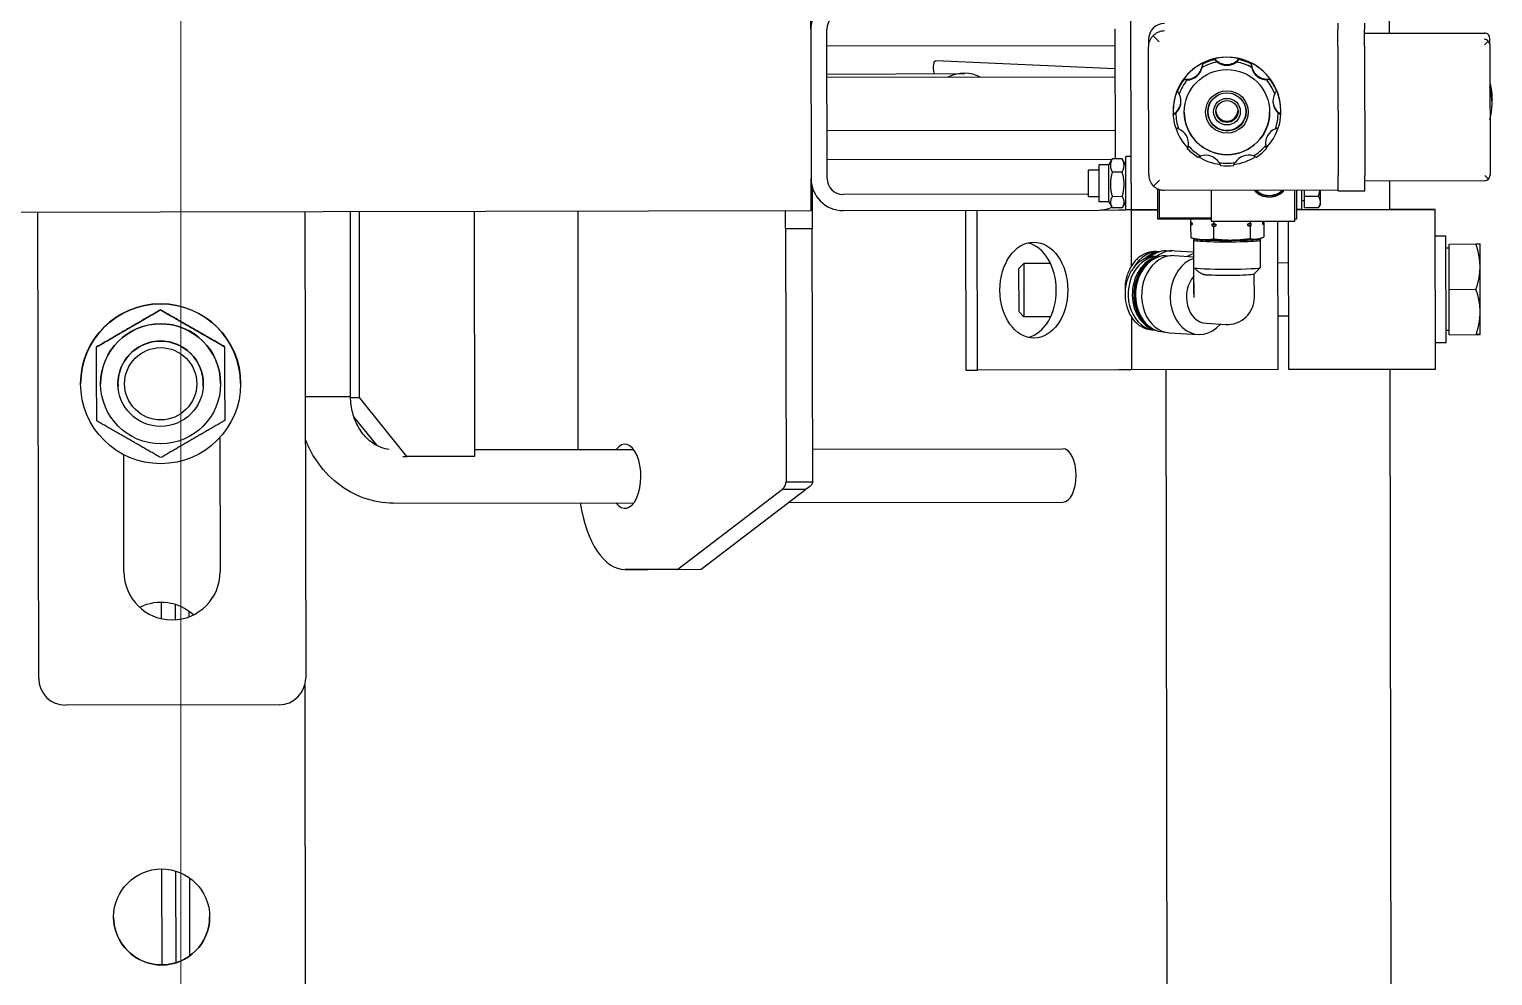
# Model space of a CAD drawing. Extents: x -3873 to 164127, y 7129 to 96529.
# Drawn here: x 85633.7 to 85908.1, y 51148.3 to 51325.8 of the extents above; entities that cross this region are included whole.
import ezdxf

# ---------------------------------------------------------------- set-up
doc = ezdxf.new("R2010")
doc.units = 0
doc.layers.get('0').update_dxf_attribs({"linetype": 'CONTINUOUS'})
doc.layers.add('KROMEKA', color=1, linetype='CONTINUOUS')
doc.layers.add('LAYOUT Kromeka', color=1, linetype='CONTINUOUS', lineweight=5)

# ---------------------------------------------------------------- blocks, each defined once
blk = doc.blocks.new('drop-GS-double')
for p, q in [((-370.06, 402.45), (-370.06, 108.5)), ((-457.56, 253.5), (-370.06, 253.5)), ((-462.56, 208.45), (-462.56, 248.5)), ((-402.31, 245.54), (-402.31, 245.54)), ((-402.31, 241.79), (-402.31, 241.79)), ((-395.39, 242.55), (-395.39, 242.55)), ((-437.59, 237.48), (-415.61, 237.48)), ((-402.31, 238.54), (-402.31, 238.54)), ((-493.31, 230.54), (-511.31, 230.54)), ((-443.31, 230.54), (-446.36, 230.54)), ((-388.45, 230.55), (-388.46, 230.55)), ((-493.71, 227.9), (-510.91, 227.9)), ((-443.71, 227.9), (-446.58, 227.9)), ((-494.97, 225.33), (-509.65, 225.33)), ((-444.97, 225.33), (-446.03, 225.33)), ((-402.31, 222.54), (-402.31, 222.54)), ((-412.56, 219.46), (-437.59, 219.46)), ((-402.31, 219.29), (-402.31, 219.29)), ((-395.37, 218.55), (-395.38, 218.55)), ((-402.31, 215.54), (-402.31, 215.54)), ((-458.95, 203.64), (-727.31, 203.64)), ((-370.06, 203.45), (-457.56, 203.45)), ((-404.94, 194.93), (-404.95, 193.26)), ((-404.77, 194.96), (-370.06, 194.91)), ((-416.05, 184.4), (-404.95, 193.26)), ((-408.62, 194.31), (-413.98, 190.03)), ((-404.95, 193.26), (-370.06, 193.2)), ((-424.77, 186.96), (-424.79, 141.83)), ((-416.04, 185.15), (-416.05, 184.4)), ((-416.05, 171.73), (-416.05, 184.4)), ((-370.06, 171.66), (-416.05, 171.73)), ((-414.78, 171.73), (-414.79, 141.89)), ((-414.78, 152.25), (-370.06, 152.18)), ((-437.3, 133.61), (-437.31, 143.52)), ((-437.31, 143.52), (-437.31, 139.19)), ((-437.31, 139.19), (-437.3, 129.28)), ((-422.34, 113.98), (-437.3, 133.61)), ((-437.3, 133.61), (-437.3, 129.28)), ((-437.3, 129.28), (-422.35, 109.65)), ((-424.8, 112.87), (-424.82, 61.39)), ((-422.35, 112.07), (-422.34, 113.98)), ((-420.91, 113.31), (-420.91, 111.11)), ((-373.42, 113.31), (-420.91, 113.31)), ((-373.42, 113.31), (-370.06, 113.31)), ((-373.42, 113.31), (-373.42, 108.31)), ((-422.35, 109.65), (-422.35, 112.07)), ((-420.91, 111.11), (-420.91, 108.31)), ((-420.91, 108.31), (-373.42, 108.31)), ((-414.8, 108.31), (-414.82, 61.39)), ((-365.56, 108.31), (-373.42, 108.31)), ((-370.06, 108.5), (-364.06, 108.5)), ((-336.06, 108.5), (-364.06, 108.5)), ((-336.06, 108.5), (-364.06, 108.5)), ((-336.06, 108.5), (-330.06, 108.5)), ((-364.06, 105.5), (-336.06, 105.5)), ((-360.48, 105.5), (-360.51, 52.06)), ((-355.06, 105.5), (-355.06, 51.5)), ((-345.06, 105.5), (-345.06, 51.5)), ((-344.47, 105.5), (-344.38, 79.72)), ((-339.18, 105.5), (-339.21, 51.5)), ((-370.06, 102.5), (-370.06, 54.5)), ((-367.06, 56.5), (-367.06, 102.5)), ((-343.59, 51.5), (-342.05, 85.06)), ((-400.06, 79.54), (-400.06, 77.38)), ((-370.06, 79.54), (-400.06, 79.54)), ((-400.06, 50.86), (-400.06, 77.38)), ((-400.06, 77.38), (-370.06, 77.38)), ((-389.14, 69.56), (-390.06, 68.64)), ((-380.06, 68.64), (-390.06, 68.64)), ((-390.06, 63.64), (-390.06, 68.64)), ((-389.14, 69.56), (-380.98, 69.56)), ((-380.98, 69.56), (-380.06, 68.64)), ((-380.06, 63.64), (-380.06, 68.64)), ((-367.56, 56.5), (-362.56, 56.5)), ((-367.56, 54.5), (-367.56, 56.5)), ((-362.56, 54.5), (-362.56, 56.5)), ((-370.06, 54.5), (-370.06, 50.86)), ((-368.51, 52.7), (-369.56, 52.09)), ((-368.51, 54.5), (-361.61, 54.5)), ((-368.51, 52.7), (-368.51, 54.5)), ((-368.51, 52.7), (-361.61, 52.7)), ((-361.61, 52.7), (-361.61, 54.5)), ((-361.61, 52.7), (-360.56, 52.09)), ((-400.06, 48.5), (-400.06, 50.86)), ((-370.06, 50.86), (-370.06, 49.5)), ((-370.06, 49.5), (-360.06, 49.5)), ((-370.06, 48.5), (-370.06, 49.5)), ((-369.68, 50.17), (-369.68, 52.03)), ((-368.51, 49.5), (-369.56, 50.11)), ((-367.56, 50.17), (-367.56, 52.03)), ((-362.94, 50.17), (-362.94, 52.03)), ((-361.61, 49.5), (-360.56, 50.11)), ((-360.45, 50.17), (-360.45, 52.03)), ((-336.06, 51.5), (-360.45, 51.5)), ((-360.06, 48.5), (-360.06, 49.5)), ((-400.06, 21), (-400.06, 48.5)), ((-400.06, 48.5), (-400.06, 48.5)), ((-390.1, 48.5), (-400.06, 48.5)), ((-370.06, 48.5), (-380.62, 48.5)), ((-370.06, 48.5), (-370.06, 43.5)), ((-365.06, 48.5), (-370.06, 48.5)), ((-370.06, 43.5), (-370.06, 48.5)), ((-365.06, 48.5), (-330.06, 48.5)), ((-392.55, 44.65), (-392.58, 44.11)), ((-363.41, 45.2), (-339.43, 45.2)), ((-338.11, 45.2), (-339.43, 45.2)), ((-727.28, 42.01), (-400.06, 42)), ((-393.1, 41.33), (-393.43, 35.98)), ((-392.88, 42.93), (-393.06, 41.7)), ((-378.78, 43.81), (-378.81, 43.27)), ((-378.65, 42.07), (-378.62, 40.82)), ((-377.86, 43.81), (-377.89, 43.27)), ((-377.74, 42.07), (-377.71, 40.82)), ((-371.82, 43.5), (-366.16, 43.5)), ((-371.82, 33.5), (-371.82, 43.5)), ((-371.59, 33.5), (-371.59, 43.2)), ((-371.59, 43.2), (-366.27, 43.2)), ((-366.4, 9.7), (-366.4, 42.32)), ((-378.63, 40.45), (-378.85, 36.75)), ((-377.71, 40.45), (-377.94, 36.75)), ((-352.25, 40.59), (-352.13, 40.59)), ((-351.55, 40.6), (-351.53, 40.6)), ((-347.78, 39.8), (-347.66, 39.8)), ((-345.65, 38.57), (-345.53, 38.57)), ((-386.51, 36.74), (-380.92, 36.74)), ((-385.15, 36.75), (-375.76, 36.75)), ((-380.92, 36.74), (-380.92, 36.74)), ((-380.92, 36.74), (-380.92, 36.74)), ((-375.76, 36.75), (-375.47, 36.75)), ((-375.53, 36.53), (-375.74, 36.74)), ((-375.56, 36.4), (-375.35, 37.19)), ((-373.01, 37.35), (-375.31, 37.35)), ((-372.31, 37.35), (-373.01, 37.35)), ((-372.53, 37.09), (-372.83, 37.09)), ((-372.79, 37.2), (-372.49, 37.2)), ((-371.82, 37.35), (-372.31, 37.35)), ((-358.6, 37.89), (-358.48, 37.89)), ((-391.34, 34.49), (-391.56, 30.81)), ((-373.27, 33.04), (-375.57, 33.04)), ((-373.06, 33.3), (-372.76, 33.3)), ((-372.19, 33.04), (-372.57, 33.04)), ((-366.4, 33.5), (-372.19, 33.5)), ((-372.19, 33.5), (-372.19, 17.8)), ((-342.73, 35.09), (-342.61, 35.09)), ((-372.77, 32.63), (-373.07, 32.63)), ((-341.89, 32.77), (-341.77, 32.77)), ((-341.89, 28.23), (-341.77, 28.23)), ((-386.5, 25.43), (-382.08, 25.43)), ((-382.09, 25.43), (-380.92, 24.26)), ((-373.22, 26.19), (-375.52, 26.19)), ((-373.03, 26.6), (-372.73, 26.6)), ((-372.7, 26.04), (-373, 26.04)), ((-372.19, 26.19), (-372.52, 26.19)), ((-342.73, 25.91), (-342.61, 25.91)), ((-380.9, 24.25), (-375.76, 24.25)), ((-375.76, 24.25), (-375.46, 24.25)), ((-375.53, 24.47), (-375.74, 24.26)), ((-375.56, 24.6), (-375.53, 24.48)), ((-372.91, 23.65), (-375.21, 23.65)), ((-372.21, 23.65), (-372.91, 23.65)), ((-372.73, 23.8), (-372.43, 23.8)), ((-372.19, 23.65), (-372.21, 23.65)), ((-358.6, 23.11), (-358.48, 23.11)), ((-345.65, 22.43), (-345.53, 22.43)), ((-400.06, 21), (-372.19, 21)), ((-390.06, 19), (-390.06, 21)), ((-380.06, 19), (-380.06, 21)), ((-352.25, 20.41), (-352.13, 20.41)), ((-351.55, 20.4), (-351.53, 20.4)), ((-347.78, 21.2), (-347.66, 21.2)), ((-400.06, 19), (-372.19, 19)), ((-400.06, -8.5), (-400.06, 19)), ((-372.19, 17.8), (-366.4, 17.8)), ((-371.82, 17.5), (-371.82, 17.8)), ((-366.4, 17.5), (-371.82, 17.5)), ((-370.06, 17.5), (-370.06, -8.5)), ((-370.06, 16.5), (-370.06, 17.5)), ((-370.06, 16.5), (-366.4, 16.5)), ((-368.41, 16), (-368.41, 16.5)), ((-369.68, 16), (-367.56, 16)), ((-369.68, 16), (-369.68, 13.36)), ((-367.56, 16), (-367.56, 13.36)), ((-367.56, 16), (-366.4, 16)), ((-369.06, 13), (-369.56, 13.29)), ((-369.06, 13), (-368.62, 13)), ((-368.62, 13), (-366.4, 13)), ((-366.55, 9.7), (-363.69, 9.7)), ((-366.55, 9.7), (-366.55, 4.7)), ((-339.42, 9.7), (-363.69, 9.7)), ((-339.42, 9.7), (-336.28, 9.7)), ((-335.11, 9.7), (-336.28, 9.7)), ((-366.55, 4.7), (-363.69, 4.7)), ((-364.65, 4.7), (-364.65, -17.85)), ((-339.42, 4.7), (-363.69, 4.7)), ((-339.42, 4.7), (-336.28, 4.7)), ((-337, 4.7), (-337, -17.85)), ((-335.11, 4.7), (-336.28, 4.7)), ((-727.28, 0.01), (-400.06, 0)), ((-370.06, 0), (-364.65, 0)), ((-370.06, -8.5), (-370.06, 0)), ((-337, 0), (-324.19, 0)), ((-400.06, -8.5), (-370.06, -8.5)), ((-395.06, -10.5), (-395.06, -8.5)), ((-395.06, -10.5), (-375.06, -10.5)), ((-392.76, -11.1), (-392.76, -10.5)), ((-377.36, -11.1), (-377.36, -10.5)), ((-375.06, -10.5), (-375.06, -8.5)), ((-370.06, -8.5), (-370.06, -8.5)), ((-393.56, -11.1), (-393.56, -16.14)), ((-393.56, -11.1), (-393.56, -11.1)), ((-393.56, -11.1), (-393.56, -16.14)), ((-393.56, -11.1), (-385.06, -11.1)), ((-385.06, -11.1), (-385.06, -16.14)), ((-385.06, -11.1), (-376.56, -11.1)), ((-376.56, -11.1), (-376.56, -16.14)), ((-393.56, -16.9), (-389.31, -16.9)), ((-389.31, -16.9), (-380.81, -16.9)), ((-380.81, -16.9), (-376.56, -16.9)), ((-339.18, -18.8), (-363.65, -18.8)), ((-350.24, -19.2), (-349.47, -19.2)), ((-339.18, -18.8), (-338, -18.8))]:
    blk.add_line(p, q)
for centre, radius in [((-402.31, 230.54), 15), ((-402.31, 230.54), 11.25), ((-502.31, 230.54), 9), ((-402.31, 230.54), 8), ((-402.31, 230.54), 6.77)]:
    blk.add_circle(centre, radius)
for centre, radius, start, end in [((-457.56, 248.5), 5, 90, 180), ((-402.31, 230.54), 15, 269.9998, 89.9998), ((-402.31, 230.54), 11.25, 269.9998, 89.9998), ((-502.31, 230.54), 9, 90.0014, 269.9982), ((-437.59, 228.47), 9.01, 90, 270), ((-402.31, 230.54), 8, 266.8484, 93.1511), ((-452.31, 230.54), 9, 317.6008, 26.3863), ((-412.56, 228.47), 9.01, 270, 270.8834), ((-457.56, 208.45), 5, 180, 270), ((-364.06, 102.5), 6, 90, 180), ((-336.06, 102.5), 6, 0, 90), ((-364.06, 102.5), 3, 90, 180), ((-336.06, 102.5), 3, 0, 90), ((-364.06, 54.5), 6, 180, 203.6256), ((-386.5, 30.5), 5.08, 176.5289, 270)]:
    blk.add_arc(centre, radius, start, end)
for centre, major_axis, ratio, start_param, end_param in [((-404.76, 199.96), (-0.01, -5), 0.001934, 3.941238, 5.239756), ((-404.76, 199.96), (-0.01, -5), 0.001934, 5.239756, 6.283185), ((-404.76, 199.93), (-0.01, -5), 0.001934, 5.232221, 6.397484), ((-419.83, 143.52), (-17.48, 0.01), 0.5, 4.999862, 6.284059), ((-419.83, 143.52), (6, 0), 0.5, 2.542739, 6.855436), ((-346.11, 83.91), (4.04, 1.26), 0.26797, 6.186478, 7.334753), ((-348.38, 80.34), (-1.02, 5.35), 0.724042, 3.860469, 5.049371), ((-385.06, 68.93), (-9, 0), 0.707107, 0.170153, 2.971439), ((-419.82, 61.39), (5, 0), 0.5, 3.141593, 6.283185), ((-385.7, 43.69), (6.89, -0.42), 0.782019, 6.264046, 9.443917), ((-385.87, 40.89), (7.24, -0.44), 0.782019, 0, 3.141593), ((-385.79, 42.13), (7.13, -0.43), 0.782019, 0.065805, 3.075787), ((-385.74, 42.88), (6.94, -0.42), 0.782019, 0.138592, 3.003001), ((-385.76, 42.6), (6.94, -0.42), 0.782019, 0.292265, 2.849328), ((-385.77, 42.48), (-6.94, 0.42), 0.782019, 3.575036, 5.849742), ((-384.78, 43.69), (6.89, -0.42), 0.782019, 6.264046, 7.303895), ((-384.83, 42.88), (6.94, -0.42), 0.782019, 0.138592, 0.661739), ((-384.85, 42.6), (6.94, -0.42), 0.782019, 0.292265, 0.605703), ((-384.85, 42.48), (-6.94, 0.42), 0.782019, 3.575036, 3.729431), ((-384.87, 42.13), (7.13, -0.43), 0.782019, 0.065805, 0.619597), ((-364.4, 43.2), (-2, 2), 0.024113, 0.951506, 1.546688), ((-338.43, 43.2), (-2, -2), 0.024113, 4.141314, 4.736497), ((-338.11, 42.2), (0, 3), 0.998838, 4.712389, 6.283185), ((-386.19, 35.54), (7.24, -0.44), 0.782019, 0.292388, 3.936991), ((-384.95, 40.89), (7.24, -0.44), 0.782019, 0, 0.59945), ((-386.27, 34.19), (-5.07, 0.31), 0.782019, 3.92041, 6.283185), ((-351.72, 30.5), (0, -8), 0.998838, 3.143101, 6.281677), ((-351.55, 30.5), (0, 10.1), 0.998838, 0.316239, 0.752259), ((-357.64, 40.72), (0, -3), 0.998838, 6.150214, 7.463354), ((-351.75, 30.5), (0, 9.6), 0.998838, 0.017394, 0.331671), ((-351.72, 30.5), (0, 10.1), 0.998838, 0.052376, 0.29669), ((-349.55, 42.12), (0, -3), 0.998838, 5.24935, 6.258252), ((-351.55, 30.5), (0, 10.1), 0.998838, 3.084583, 6.340195), ((-349.7, 42.12), (0, -3), 0.998838, 5.452082, 6.765223), ((-351.53, 30.5), (0, 10.1), 0.998838, 3.141593, 6.283185), ((-351.75, 30.5), (0, 9.6), 0.998838, 5.602448, 5.916725), ((-351.72, 30.5), (0, 10.1), 0.998838, 5.637429, 5.881744), ((-351.6, 30.5), (0, -10.1), 0.998838, 2.495837, 2.740151), ((-342.57, 38.08), (0, -3), 0.998838, 4.551218, 6.269823), ((-380.9, 30.5), (0, 6.25), 0.048197, 0.048211, 3.141593), ((-385.27, 35.54), (7.24, -0.44), 0.782019, 0.292388, 0.507583), ((-375.76, 30.5), (0, 6.25), 0.048197, 6.234913, 9.47305), ((-375.51, 30.5), (0, 6), 0.048197, 0.181071, 0.671437), ((-372.76, 30.5), (0, 6.73), 0.048197, 0.093796, 0.20188), ((-372.46, 30.5), (0, 6.73), 0.048197, 0.093796, 0.20188), ((-351.55, 30.5), (0, 10.1), 0.998838, 1.013175, 1.44057), ((-351.72, 30.5), (0, -10.1), 0.998838, 3.8921, 4.136415), ((-351.75, 30.5), (0, 9.6), 0.998838, 0.715526, 1.029803), ((-357.49, 40.72), (0, -3), 0.998838, 5.947482, 6.258252), ((-342.72, 38.08), (0, -3), 0.998838, 4.75395, 6.067091), ((-382.08, 30.5), (0, -5.08), 0.048197, 3.81303, 6.234913), ((-375.51, 30.5), (0, -6), 0.048197, 3.81303, 4.860227), ((-372.76, 30.5), (0, 6.73), 0.048197, 1.140994, 1.249078), ((-372.46, 30.5), (0, 6.73), 0.048197, 1.140994, 1.249078), ((-362.82, 34.54), (0, -3), 0.998838, 0.56516, 1.878301), ((-351.75, 30.5), (0, -9.6), 0.998838, 1.762724, 2.077001), ((-351.72, 30.5), (0, 10.1), 0.998838, 4.939298, 5.183612), ((-351.6, 30.5), (0, -10.1), 0.998838, 1.797705, 2.042019), ((-351.72, 30.5), (0, -10.1), 0.998838, 4.590232, 4.834546), ((-351.75, 30.5), (0, 9.6), 0.998838, 1.413658, 1.727935), ((-351.37, 30.5), (0, 2.07), 0.998838, 0.065025, 3.076567), ((-339.96, 30.5), (0, 3), 0.998838, 0.914226, 2.227367), ((-339.81, 30.5), (0, -3), 0.998838, 3.853087, 5.571691), ((-375.51, 30.5), (0, -6), 0.048197, 4.860227, 5.907425), ((-351.55, 30.5), (0, 10.1), 0.998838, 1.701023, 2.128418), ((-362.82, 26.46), (0, -3), 0.998838, 1.263292, 2.576432), ((-351.75, 30.5), (0, -9.6), 0.998838, 1.064592, 1.378869), ((-351.72, 30.5), (0, 10.1), 0.998838, 4.241166, 4.48548), ((-351.6, 30.5), (0, -10.1), 0.998838, 1.099573, 1.343888), ((-375.51, 30.5), (0, -6), 0.048197, 5.907425, 6.102114), ((-372.76, 30.5), (0, 6.73), 0.048197, 2.188191, 2.296275), ((-372.46, 30.5), (0, 6.73), 0.048197, 2.188191, 2.296275), ((-363.78, 22.6), (0, 3.7), 0.998838, 0.790059, 2.351534), ((-364, 22.6), (0, 3.7), 0.998838, 0.708116, 2.433476), ((-351.72, 30.5), (0, -10.1), 0.998838, 5.288363, 5.532678), ((-351.75, 30.5), (0, 9.6), 0.998838, 2.11179, 2.426067), ((-342.72, 22.92), (0, 3), 0.998838, 0.216094, 1.529235), ((-342.57, 22.92), (0, 3), 0.998838, 0.013362, 1.731967), ((-357.49, 20.28), (0, 3), 0.998838, 0.024933, 0.335703), ((-351.55, 30.5), (0, -10.1), 0.998838, 5.530926, 5.966946), ((-357.64, 20.28), (0, 3), 0.998838, 5.103016, 6.416157), ((-349.7, 18.88), (0, 3), 0.998838, 5.801148, 7.114289), ((-351.75, 30.5), (0, -9.6), 0.998838, 0.36646, 0.680737), ((-351.72, 30.5), (0, 10.1), 0.998838, 3.543034, 3.787349), ((-351.6, 30.5), (0, -10.1), 0.998838, 0.401442, 0.645756), ((-351.75, 30.5), (0, -9.6), 0.998838, 5.951514, 6.265791), ((-351.72, 30.5), (0, -10.1), 0.998838, 5.986495, 6.23081), ((-349.55, 18.88), (0, 3), 0.998838, 0.024933, 1.033835), ((-363.65, -17.8), (-0.724, -0.724), 0.95291, 5.521895, 6.259077), ((-363.65, -17.8), (-1, -1), 0.024113, 4.736497, 5.521895), ((-363.65, -17.8), (1.05, 0), 0.955078, 3.926991, 4.712389), ((-350.24, -7.3), (0, -11.9), 0.998838, 6.023172, 6.543199), ((-339.18, -17.8), (1, -1), 0.024113, 4.688281, 5.473679), ((-339.18, -17.8), (0, -1), 0.950641, 0, 0.785398), ((-339.18, -17.8), (-0.724, -0.724), 0.95291, 1.546688, 2.332087), ((-338, -17.8), (-1.05, 0), 0.955078, 1.570796, 2.356194), ((-338, -17.8), (0.724, -0.724), 0.95291, 0.024108, 0.809506)]:
    blk.add_ellipse(centre, major_axis=major_axis, ratio=ratio, start_param=start_param, end_param=end_param)
for centre, major_axis, ratio in [((-385.06, 66.77), (-9, 0), 0.707107), ((-351.75, 30.5), (0, -8), 0.998838), ((-351.72, 30.5), (0, -4), 0.998838), ((-351.7, 30.5), (0, -3.59), 0.998838), ((-351.66, 30.5), (0, -3.54), 0.998838), ((-351.66, 30.5), (0, -2.5), 0.998838), ((-351.63, 30.5), (0, 2.07), 0.998838)]:
    blk.add_ellipse(centre, major_axis=major_axis, ratio=ratio)
for points, weights in [([(-416.17, 230.53), (-412.71, 236.54), (-409.25, 242.54)], [1, 1.15470053838, 1]), ([(-409.25, 242.54), (-402.32, 242.54), (-395.39, 242.55)], [1, 1.15470053838, 1]), ([(-395.39, 242.55), (-391.92, 236.55), (-388.46, 230.55)], [1, 1.15470053838, 1]), ([(-388.45, 230.55), (-391.92, 236.55), (-395.39, 242.55)], [1, 1.15470053838, 1]), ([(-409.23, 218.54), (-412.7, 224.54), (-416.17, 230.53)], [1, 1.15470053838, 1]), ([(-388.46, 230.55), (-391.92, 224.55), (-395.38, 218.55)], [1, 1.15470053838, 1]), ([(-395.37, 218.55), (-391.91, 224.55), (-388.45, 230.55)], [1, 1.15470053838, 1]), ([(-395.38, 218.55), (-402.3, 218.54), (-409.23, 218.54)], [1, 1.15470053838, 1]), ([(-367.56, 52.03), (-368.62, 52.69), (-369.68, 52.03)], [1, 1.15470053838, 1]), ([(-362.94, 52.03), (-365.25, 52.69), (-367.56, 52.03)], [1, 1.15470053838, 1]), ([(-360.45, 52.03), (-361.7, 52.69), (-362.94, 52.03)], [1, 1.15470053838, 1]), ([(-369.68, 50.17), (-368.62, 49.51), (-367.56, 50.17)], [1, 1.15470053838, 1]), ([(-367.56, 50.17), (-365.25, 49.51), (-362.94, 50.17)], [1, 1.15470053838, 1]), ([(-362.94, 50.17), (-361.7, 49.51), (-360.45, 50.17)], [1, 1.15470053838, 1]), ([(-360.56, 52.09), (-360.51, 52.06), (-360.45, 52.03)], [1.01377874957, 1.00722699092, 1]), ([(-360.45, 50.17), (-360.51, 50.14), (-360.56, 50.11)], [1, 1.00722699092, 1.01377874957]), ([(-380.92, 36.74), (-382.17, 35.49), (-382.23, 34.47)], [1.00002409257, 1.1157635468, 1.1157635468]), ([(-375.69, 35.2), (-375.63, 36.2), (-375.31, 37.35)], [1, 1.04314139574, 1.01001874936]), ([(-372.83, 37.09), (-372.91, 37.22), (-373.01, 37.35)], [1, 1.00332395651, 1.00570838385]), ([(-373.01, 37.35), (-372.89, 37.27), (-372.79, 37.2)], [1.00570838385, 1.00332395651, 1]), ([(-372.31, 37.35), (-372.43, 37.22), (-372.53, 37.09)], [1.00558683755, 1.00326332561, 1]), ([(-372.49, 37.2), (-372.41, 37.27), (-372.31, 37.35)], [1, 1.00326332561, 1.00558683755]), ([(-375.79, 29.62), (-375.81, 31.21), (-375.57, 33.04)], [1, 1.04314139574, 1.01001874936]), ([(-375.57, 33.04), (-375.75, 34.2), (-375.69, 35.2)], [1.01001874936, 1.04314139574, 1]), ([(-373.27, 33.04), (-373.16, 33.17), (-373.06, 33.3)], [1.00570838385, 1.00332395651, 1]), ([(-373.07, 32.63), (-373.16, 32.83), (-373.27, 33.04)], [1, 1.00332395651, 1.00570838385]), ([(-372.57, 33.04), (-372.68, 32.83), (-372.77, 32.63)], [1.00558683755, 1.00326332561, 1]), ([(-372.76, 33.3), (-372.67, 33.17), (-372.57, 33.04)], [1, 1.00326332561, 1.00558683755]), ([(-375.52, 26.19), (-375.78, 28.03), (-375.79, 29.62)], [1.01001874936, 1.04314139574, 1]), ([(-375.61, 24.92), (-375.69, 25.51), (-375.52, 26.19)], [1, 1.04314139574, 1.01001874936]), ([(-375.21, 23.65), (-375.54, 24.33), (-375.61, 24.92)], [1.01001874936, 1.04314139574, 1]), ([(-373.22, 26.19), (-373.12, 26.4), (-373.03, 26.6)], [1.00570838385, 1.00332395651, 1]), ([(-373, 26.04), (-373.11, 26.11), (-373.22, 26.19)], [1, 1.00332395651, 1.00570838385]), ([(-372.73, 26.6), (-372.63, 26.4), (-372.52, 26.19)], [1, 1.00326332561, 1.00558683755]), ([(-372.52, 26.19), (-372.62, 26.11), (-372.7, 26.04)], [1.00558683755, 1.00326332561, 1]), ([(-372.91, 23.65), (-372.82, 23.73), (-372.73, 23.8)], [1.00570838385, 1.00332395651, 1]), ([(-372.43, 23.8), (-372.33, 23.73), (-372.21, 23.65)], [1, 1.00326332561, 1.00558683755]), ([(-369.68, 13.36), (-369.11, 13), (-368.62, 13)], [1, 1.0379548493, 1]), ([(-368.62, 13), (-368.12, 13), (-367.56, 13.36)], [1, 1.0379548493, 1]), ([(-367.56, 13.36), (-366.95, 13.18), (-366.4, 13.09)], [1, 1.01826528634, 1.01895070127]), ([(-393.56, -16.9), (-393.56, -16.9), (-393.56, -16.14)], [1, 1.0379548493, 1]), ([(-393.56, -16.14), (-391.28, -16.9), (-389.31, -16.9)], [1, 1.0379548493, 1]), ([(-393.56, -16.14), (-393.56, -16.9), (-393.56, -16.9)], [1, 1.0379548493, 1]), ([(-389.31, -16.9), (-387.34, -16.9), (-385.06, -16.14)], [1, 1.0379548493, 1]), ([(-385.06, -16.14), (-382.78, -16.9), (-380.81, -16.9)], [1, 1.0379548493, 1]), ([(-380.81, -16.9), (-378.84, -16.9), (-376.56, -16.14)], [1, 1.0379548493, 1]), ([(-376.56, -16.14), (-376.56, -16.9), (-376.56, -16.9)], [1, 1.0379543723, 1.00000095399])]:
    blk.add_rational_spline(points, weights, degree=2)
for points, knots in [([(-424.77, 186.96), (-424.77, 188.83), (-424.44, 190.7), (-423.18, 194.25), (-422.23, 195.93), (-419.81, 198.97), (-418.32, 200.32), (-415.44, 202.23), (-414.13, 202.91), (-412.75, 203.45)], [3.141593, 3.141593, 3.141593, 3.141593, 3.440039, 3.440039, 3.74354, 3.74354, 4.0577, 4.0577, 4.288209, 4.288209, 4.288209, 4.288209]), ([(-414.72, 187.72), (-414.66, 188.22), (-414.54, 188.72), (-414.07, 189.96), (-413.65, 190.69), (-412.5, 192.06), (-411.77, 192.69), (-410.12, 193.73), (-409.2, 194.15), (-407.26, 194.72), (-406.24, 194.89), (-405.07, 194.93), (-404.92, 194.93), (-404.77, 194.93)], [3.246617, 3.246617, 3.246617, 3.246617, 3.455752, 3.455752, 3.769911, 3.769911, 4.08407, 4.08407, 4.381694, 4.381694, 4.670874, 4.670874, 4.712389, 4.712389, 4.712389, 4.712389]), ([(-422.34, 113.98), (-422.11, 113.76), (-421.87, 113.59), (-421.39, 113.37), (-421.15, 113.31), (-420.91, 113.31)], [0, 0, 0, 0, 0.1494565, 0.1494565, 0.2989131, 0.2989131, 0.2989131, 0.2989131]), ([(-420.91, 108.31), (-421.15, 108.31), (-421.39, 108.42), (-421.87, 108.88), (-422.11, 109.21), (-422.35, 109.65)], [0, 0, 0, 0, 0.2718237, 0.2718237, 0.5436474, 0.5436474, 0.5436474, 0.5436474]), ([(-378.78, 43.81), (-378.74, 44.39), (-378.82, 44.97), (-379.21, 46.09), (-379.52, 46.63), (-380.33, 47.61), (-380.83, 48.05), (-381.99, 48.79), (-382.65, 49.09), (-384.03, 49.52), (-384.77, 49.64), (-386.24, 49.7), (-386.98, 49.64), (-388.39, 49.33), (-389.06, 49.08), (-390.27, 48.43), (-390.8, 48.03), (-391.67, 47.11), (-392.01, 46.59), (-392.41, 45.59), (-392.52, 45.12), (-392.55, 44.65)], [1.493388, 1.493388, 1.493388, 1.493388, 1.807687, 1.807687, 2.124209, 2.124209, 2.444378, 2.444378, 2.766536, 2.766536, 3.089287, 3.089287, 3.412127, 3.412127, 3.734835, 3.734835, 4.056799, 4.056799, 4.376448, 4.376448, 4.63498, 4.63498, 4.63498, 4.63498]), ([(-377.86, 43.81), (-377.82, 44.39), (-377.91, 44.97), (-378.29, 46.09), (-378.6, 46.63), (-379.41, 47.61), (-379.92, 48.05), (-381.08, 48.79), (-381.73, 49.09), (-383.12, 49.52), (-383.85, 49.64), (-384.86, 49.68), (-385.13, 49.68), (-385.41, 49.67)], [1.493388, 1.493388, 1.493388, 1.493388, 1.807687, 1.807687, 2.124209, 2.124209, 2.444378, 2.444378, 2.766536, 2.766536, 3.089287, 3.089287, 3.208491, 3.208491, 3.208491, 3.208491]), ([(-366.4, 42.32), (-366.4, 42.6), (-366.36, 42.9), (-366.17, 43.51), (-366.01, 43.83), (-365.74, 44.18), (-365.67, 44.25), (-365.6, 44.32)], [0.0150894, 0.0150894, 0.0150894, 0.0150894, 0.1215699, 0.1215699, 0.2431399, 0.2431399, 0.2751172, 0.2751172, 0.2751172, 0.2751172]), ([(-363.41, 45.2), (-363.73, 45.2), (-364.09, 45.15), (-364.77, 44.92), (-365.1, 44.74), (-365.46, 44.46), (-365.53, 44.39), (-365.6, 44.32)], [0, 0, 0, 0, 0.1215699, 0.1215699, 0.2431399, 0.2431399, 0.2751172, 0.2751172, 0.2751172, 0.2751172]), ([(-337.39, 44.32), (-337.46, 44.39), (-337.53, 44.46), (-337.87, 44.74), (-338.17, 44.92), (-338.8, 45.15), (-339.13, 45.2), (-339.43, 45.2)], [1.1509117, 1.1509117, 1.1509117, 1.1509117, 1.182889, 1.182889, 1.3044589, 1.3044589, 1.4260288, 1.4260288, 1.4260288, 1.4260288]), ([(-337.39, 44.32), (-337.32, 44.25), (-337.25, 44.18), (-336.96, 43.83), (-336.77, 43.51), (-336.51, 42.85), (-336.45, 42.51), (-336.44, 42.2)], [1.1509251, 1.1509251, 1.1509251, 1.1509251, 1.1829024, 1.1829024, 1.3044724, 1.3044724, 1.4260423, 1.4260423, 1.4260423, 1.4260423]), ([(-386.51, 36.74), (-386.16, 36.74), (-385.81, 36.75), (-385.37, 36.75), (-385.26, 36.75), (-385.15, 36.75)], [-1.6451579, -1.6451579, -1.6451579, -1.6451579, -1.5405458, -1.5405458, -1.5067054, -1.5067054, -1.5067054, -1.5067054]), ([(-366.4, 20.11), (-366.55, 20.26), (-366.69, 20.42), (-367.03, 20.9), (-367.19, 21.24), (-367.4, 21.95), (-367.45, 22.33), (-367.43, 23.08), (-367.36, 23.45), (-367.11, 24.15), (-366.92, 24.48), (-366.6, 24.88), (-366.51, 24.99), (-366.4, 25.09)], [2.349784, 2.349784, 2.349784, 2.349784, 2.53059, 2.53059, 2.850624, 2.850624, 3.170706, 3.170706, 3.490805, 3.490805, 3.81088, 3.81088, 3.933401, 3.933401, 3.933401, 3.933401])]:
    blk.add_open_spline(points, degree=3, knots=knots)
for points in [[(-354.67, 40.16), (-354.72, 39.96), (-354.78, 39.77), (-354.87, 39.58)], [(-351.91, 40.1), (-352.04, 40.25), (-352.16, 40.41), (-352.25, 40.59)], [(-347.78, 39.8), (-347.94, 39.67), (-348.12, 39.56), (-348.31, 39.46)], [(-345.71, 37.96), (-345.71, 38.16), (-345.69, 38.37), (-345.65, 38.57)], [(-360.18, 36), (-360.09, 35.83), (-360.02, 35.64), (-359.97, 35.44)], [(-358.04, 37.75), (-358.23, 37.77), (-358.42, 37.82), (-358.6, 37.89)], [(-342.73, 35.09), (-342.94, 35.09), (-343.15, 35.11), (-343.36, 35.15)], [(-361.22, 32), (-361.38, 31.89), (-361.56, 31.8), (-361.74, 31.73)], [(-342.33, 32.33), (-342.2, 32.49), (-342.05, 32.64), (-341.89, 32.77)], [(-361.74, 29.27), (-361.56, 29.2), (-361.38, 29.11), (-361.22, 29)], [(-341.89, 28.23), (-342.05, 28.36), (-342.2, 28.51), (-342.33, 28.67)], [(-359.97, 25.56), (-360.02, 25.36), (-360.09, 25.17), (-360.18, 25)], [(-343.36, 25.85), (-343.15, 25.89), (-342.94, 25.91), (-342.73, 25.91)], [(-358.6, 23.11), (-358.42, 23.18), (-358.23, 23.23), (-358.04, 23.25)], [(-345.65, 22.43), (-345.69, 22.63), (-345.71, 22.84), (-345.71, 23.04)], [(-354.87, 21.42), (-354.78, 21.23), (-354.72, 21.04), (-354.67, 20.84)], [(-352.25, 20.41), (-352.16, 20.59), (-352.04, 20.75), (-351.91, 20.9)], [(-348.31, 21.54), (-348.12, 21.44), (-347.94, 21.33), (-347.78, 21.2)], [(-346.41, -18.8), (-347.41, -19.07), (-348.44, -19.2), (-349.47, -19.2)]]:
    blk.add_open_spline(points, degree=3)
blk = doc.blocks.new('g-cl-drop-gs-double')
blk.add_blockref('drop-GS-double', (2633.59, 1448.89))

msp = doc.modelspace()

# ---------------------------------------------------------------- linework, layer by layer
at = {"layer": 'LAYOUT Kromeka', "ltscale": 20}
msp.add_line((85662.06, 47010.51, -15419981.6), (85662.06, 60501.81, -15419981.6), dxfattribs=at)
at = {"layer": 'LAYOUT Kromeka', "elevation": -15419959.69}
msp.add_lwpolyline([(83727.59, 63133.87), (83721.97, 47023.65, 0.412929), (84124.92, 46618.64), (85259.11, 46618.64, 0.415704), (85662.06, 47023.65), (85662.06, 60626.61), (85662.06, 60701.85, 1), (85017.06, 60701.85), (85017.06, 60331.81), (85017.06, 56376, -1), (84371.23, 56376), (84372.61, 60367.81), (84372.59, 63130.55)], format="xyb", dxfattribs=at)

# ---------------------------------------------------------------- block references
at = {"layer": 'KROMEKA', "rotation": 90.10840459875308}
msp.add_blockref('g-cl-drop-gs-double', (87341.94, 49031.25, -15419981.6), dxfattribs=at)

doc.saveas('drawing.dxf')
